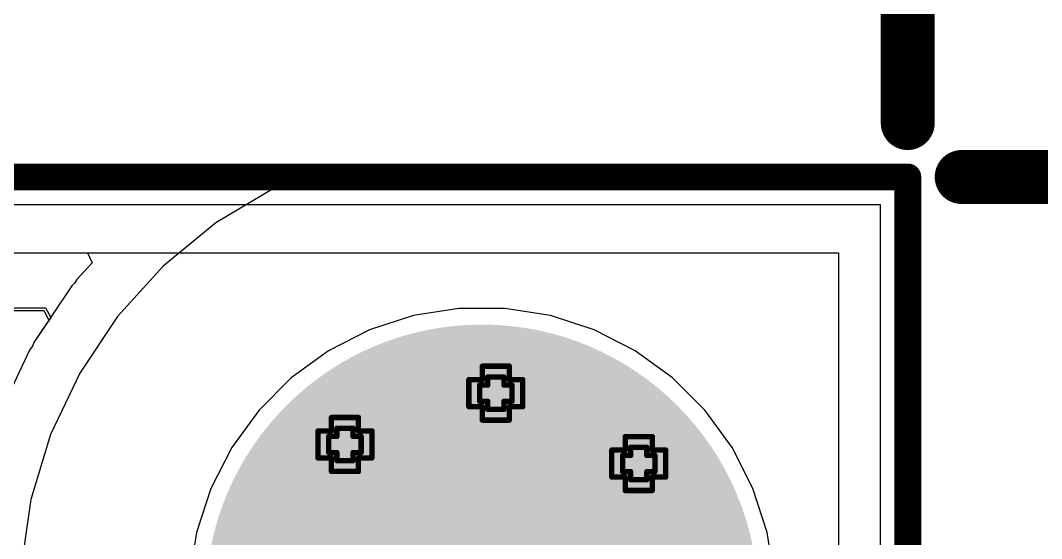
# Model space of a CAD drawing. Header units: inches. Extents: x -3 to 5259, y -3 to 5282.
# Drawn here: x 138.92 to 148.54, y 103.87 to 108.75 of the extents above; entities that cross this region are included whole.
import ezdxf

# ---------------------------------------------------------------- set-up
doc = ezdxf.new("R2010")
doc.units = ezdxf.units.IN
for name, color, linetype in [('Board Outline', 216, 'Continuous'), ('Bottom Layer', 5, 'Continuous'), ('Bottom Solder', 6, 'Continuous'), ('Dimensions', 6, 'Continuous'), ('Drill Drawing', 1, 'Continuous'), ('Layer 1', 16, 'Continuous'), ('Layer 2', 76, 'Continuous'), ('Multi-Layer', 9, 'Continuous'), ('Pad Holes', 156, 'Continuous'), ('Top Layer', 1, 'Continuous'), ('Top Solder', 216, 'Continuous'), ('Via Holes', 16, 'Continuous')]:
    doc.layers.add(name, color=color, linetype=linetype)

msp = doc.modelspace()

# ---------------------------------------------------------------- hatches: boundary and pattern name
at = {"layer": 'Bottom Layer'}
h = msp.add_hatch(color=5, dxfattribs=at)
edge = h.paths.add_edge_path()
edge.add_arc((143.2683, 103.287), 2.5, 0, 360)
h = msp.add_hatch(color=5, dxfattribs=at)
edge = h.paths.add_edge_path()
edge.add_arc((143.3995, 105.2428), 0.3, 0, 360)
h = msp.add_hatch(color=5, dxfattribs=at)
edge = h.paths.add_edge_path()
edge.add_arc((141.9793, 104.7598), 0.3, 0, 360)
h = msp.add_hatch(color=5, dxfattribs=at)
edge = h.paths.add_edge_path()
edge.add_arc((144.7453, 104.5802), 0.3, 0, 360)
at = {"layer": 'Bottom Solder'}
h = msp.add_hatch(color=6, dxfattribs=at)
edge = h.paths.add_edge_path()
edge.add_arc((143.2683, 103.287), 2.6016, 0, 360)
h = msp.add_hatch(color=6, dxfattribs=at)
edge = h.paths.add_edge_path()
edge.add_arc((143.3995, 105.2428), 0.4016, 0, 360)
h = msp.add_hatch(color=6, dxfattribs=at)
edge = h.paths.add_edge_path()
edge.add_arc((141.9793, 104.7598), 0.4016, 0, 360)
h = msp.add_hatch(color=6, dxfattribs=at)
edge = h.paths.add_edge_path()
edge.add_arc((144.7453, 104.5802), 0.4016, 0, 360)
at = {"layer": 'Layer 1'}
h = msp.add_hatch(color=16, dxfattribs=at)
edge = h.paths.add_edge_path()
edge.add_arc((143.2683, 103.287), 2.5, 0, 360)
h = msp.add_hatch(color=16, dxfattribs=at)
edge = h.paths.add_edge_path()
edge.add_arc((143.3995, 105.2428), 0.3, 0, 360)
h = msp.add_hatch(color=16, dxfattribs=at)
edge = h.paths.add_edge_path()
edge.add_arc((141.9793, 104.7598), 0.3, 0, 360)
h = msp.add_hatch(color=16, dxfattribs=at)
edge = h.paths.add_edge_path()
edge.add_arc((144.7453, 104.5802), 0.3, 0, 360)
at = {"layer": 'Layer 2'}
h = msp.add_hatch(color=76, dxfattribs=at)
edge = h.paths.add_edge_path()
edge.add_arc((143.2683, 103.287), 2.5, 0, 360)
h = msp.add_hatch(color=76, dxfattribs=at)
edge = h.paths.add_edge_path()
edge.add_arc((143.3995, 105.2428), 0.3, 0, 360)
h = msp.add_hatch(color=76, dxfattribs=at)
edge = h.paths.add_edge_path()
edge.add_arc((141.9793, 104.7598), 0.3, 0, 360)
h = msp.add_hatch(color=76, dxfattribs=at)
edge = h.paths.add_edge_path()
edge.add_arc((144.7453, 104.5802), 0.3, 0, 360)
at = {"layer": 'Multi-Layer'}
h = msp.add_hatch(color=9, dxfattribs=at)
edge = h.paths.add_edge_path()
edge.add_arc((143.2683, 103.287), 2.5, 0, 360)
at = {"layer": 'Pad Holes'}
h = msp.add_hatch(color=7, dxfattribs=at)
edge = h.paths.add_edge_path()
edge.add_arc((143.2683, 103.287), 1.55, 0, 360)
at = {"layer": 'Top Layer'}
h = msp.add_hatch(color=1, dxfattribs=at)
edge = h.paths.add_edge_path()
edge.add_arc((143.2683, 103.287), 2.5, 0, 360)
h = msp.add_hatch(color=1, dxfattribs=at)
edge = h.paths.add_edge_path()
edge.add_arc((143.3995, 105.2428), 0.3, 0, 360)
h = msp.add_hatch(color=1, dxfattribs=at)
edge = h.paths.add_edge_path()
edge.add_arc((141.9793, 104.7598), 0.3, 0, 360)
h = msp.add_hatch(color=1, dxfattribs=at)
edge = h.paths.add_edge_path()
edge.add_arc((144.7453, 104.5802), 0.3, 0, 360)
at = {"layer": 'Top Solder'}
h = msp.add_hatch(color=216, dxfattribs=at)
edge = h.paths.add_edge_path()
edge.add_arc((143.2683, 103.287), 2.6016, 0, 360)
h = msp.add_hatch(color=216, dxfattribs=at)
edge = h.paths.add_edge_path()
edge.add_arc((143.3995, 105.2428), 0.4016, 0, 360)
h = msp.add_hatch(color=216, dxfattribs=at)
edge = h.paths.add_edge_path()
edge.add_arc((141.9793, 104.7598), 0.4016, 0, 360)
h = msp.add_hatch(color=216, dxfattribs=at)
edge = h.paths.add_edge_path()
edge.add_arc((144.7453, 104.5802), 0.4016, 0, 360)
at = {"layer": 'Via Holes'}
h = msp.add_hatch(color=7, dxfattribs=at)
edge = h.paths.add_edge_path()
edge.add_arc((143.3995, 105.2428), 0.15, 0, 360)
h = msp.add_hatch(color=7, dxfattribs=at)
edge = h.paths.add_edge_path()
edge.add_arc((141.9793, 104.7598), 0.15, 0, 360)
h = msp.add_hatch(color=7, dxfattribs=at)
edge = h.paths.add_edge_path()
edge.add_arc((144.7453, 104.5802), 0.15, 0, 360)

# ---------------------------------------------------------------- linework, layer by layer
at = {"layer": 'Board Outline'}
for points in [[(-2.7223, 107.2777, 0.254, 0.254, 0), (147.2777, 107.2777, 0.254, 0.254, 0)], [(147.2777, -2.7223, 0.254, 0.254, 0), (147.2777, 107.2777, 0.254, 0.254, 0)]]:
    msp.add_lwpolyline(points, format="xyseb", dxfattribs=at)
msp.add_lwpolyline([(147.2142, 107.2777, 0.127, 0.127, 1), (147.3412, 107.2777, 0.127, 0.127, 1)], format="xyseb", close=True, dxfattribs=at)
msp.add_lwpolyline([(147.2142, 107.2777, 0.127, 0.127, 1), (147.3412, 107.2777, 0.127, 0.127, 1)], format="xyseb", close=True, dxfattribs=at)
at = {"layer": 'Bottom Layer'}
for p, q in [((141.6076, 107.2964), (141.3119, 107.1738)), ((147.259, 107.2964), (141.6076, 107.2964)), ((147.2777, 107.2777), (147.259, 107.2964)), ((147.2777, 101.6263), (147.2777, 107.2777)), ((141.3119, 107.1738), (140.7627, 106.8447)), ((140.7627, 106.8447), (140.2678, 106.4385)), ((140.2678, 106.4385), (139.8379, 105.9642)), ((5.363, 106.045), (139.1612, 106.045)), ((139.1612, 106.045), (139.2091, 105.9554)), ((48.1076, 106.0196), (139.1442, 106.0196)), ((139.2091, 105.9554), (139.0515, 105.7196)), ((139.1442, 106.0196), (139.1921, 105.93)), ((139.8379, 105.9642), (139.4822, 105.4318)), ((139.1921, 105.93), (139.0515, 105.7196)), ((139.0368, 105.6841), (139.014, 105.6533)), ((139.0368, 105.6841), (139.014, 105.6533)), ((139.0515, 105.7196), (139.0368, 105.6841)), ((139.0515, 105.7196), (139.0368, 105.6841)), ((139.014, 105.6533), (138.7402, 105.0745)), ((139.014, 105.6533), (138.7402, 105.0745)), ((139.4822, 105.4318), (139.2084, 104.8531)), ((139.2084, 104.8531), (139.0226, 104.2404)), ((139.0226, 104.2404), (138.9287, 103.6071))]:
    msp.add_line(p, q, dxfattribs=at)
at = {"layer": 'Bottom Solder'}
for p, q in [((141.6076, 107.2964), (141.3119, 107.1738)), ((147.259, 107.2964), (141.6076, 107.2964)), ((147.2777, 107.2777), (147.259, 107.2964)), ((147.2777, 101.6263), (147.2777, 107.2777)), ((141.3119, 107.1738), (140.7627, 106.8447)), ((140.7627, 106.8447), (140.2678, 106.4385)), ((140.2678, 106.4385), (139.8379, 105.9642)), ((139.8379, 105.9642), (139.4822, 105.4318)), ((139.4822, 105.4318), (139.2084, 104.8531)), ((139.2084, 104.8531), (139.0226, 104.2404)), ((139.0226, 104.2404), (138.9287, 103.6071))]:
    msp.add_line(p, q, dxfattribs=at)
at = {"layer": 'Dimensions'}
for points in [[(147.2777, 107.7857, 0.508, 0.508, 0), (147.2777, 121.666, 0.508, 0.508, 0)], [(147.7857, 107.2777, 0.508, 0.508, 0), (164.084, 107.2777, 0.508, 0.508, 0)]]:
    msp.add_lwpolyline(points, format="xyseb", dxfattribs=at)
for points in [[(147.1507, 107.7857, 0.254, 0.254, 1), (147.4047, 107.7857, 0.254, 0.254, 1)], [(147.6587, 107.2777, 0.254, 0.254, 1), (147.9127, 107.2777, 0.254, 0.254, 1)]]:
    msp.add_lwpolyline(points, format="xyseb", close=True, dxfattribs=at)
at = {"layer": 'Drill Drawing'}
for points in [[(143.2725, 105.3698, 0.0508, 0.0508, 0), (143.2725, 105.4968, 0.0508, 0.0508, 0)], [(143.2725, 105.4968, 0.0508, 0.0508, 0), (143.5265, 105.4968, 0.0508, 0.0508, 0)], [(143.5265, 105.3698, 0.0508, 0.0508, 0), (143.5265, 105.4968, 0.0508, 0.0508, 0)], [(143.1455, 105.1158, 0.0508, 0.0508, 0), (143.1455, 105.3698, 0.0508, 0.0508, 0)], [(143.1455, 105.3698, 0.0508, 0.0508, 0), (143.2725, 105.3698, 0.0508, 0.0508, 0)], [(143.3233, 105.319, 0.0508, 0.0508, 0), (143.3233, 105.3952, 0.0508, 0.0508, 0)], [(143.3233, 105.3952, 0.0508, 0.0508, 0), (143.4757, 105.3952, 0.0508, 0.0508, 0)], [(143.4757, 105.319, 0.0508, 0.0508, 0), (143.4757, 105.3952, 0.0508, 0.0508, 0)], [(143.5265, 105.3698, 0.0508, 0.0508, 0), (143.6535, 105.3698, 0.0508, 0.0508, 0)], [(143.6535, 105.1158, 0.0508, 0.0508, 0), (143.6535, 105.3698, 0.0508, 0.0508, 0)], [(143.2471, 105.1666, 0.0508, 0.0508, 0), (143.2471, 105.319, 0.0508, 0.0508, 0)], [(143.2471, 105.319, 0.0508, 0.0508, 0), (143.3233, 105.319, 0.0508, 0.0508, 0)], [(143.4757, 105.319, 0.0508, 0.0508, 0), (143.5519, 105.319, 0.0508, 0.0508, 0)], [(143.5519, 105.1666, 0.0508, 0.0508, 0), (143.5519, 105.319, 0.0508, 0.0508, 0)], [(143.2471, 105.1666, 0.0508, 0.0508, 0), (143.3233, 105.1666, 0.0508, 0.0508, 0)], [(143.3233, 105.0904, 0.0508, 0.0508, 0), (143.3233, 105.1666, 0.0508, 0.0508, 0)], [(143.4757, 105.1666, 0.0508, 0.0508, 0), (143.5519, 105.1666, 0.0508, 0.0508, 0)], [(143.4757, 105.0904, 0.0508, 0.0508, 0), (143.4757, 105.1666, 0.0508, 0.0508, 0)], [(143.1455, 105.1158, 0.0508, 0.0508, 0), (143.2725, 105.1158, 0.0508, 0.0508, 0)], [(143.2725, 104.9888, 0.0508, 0.0508, 0), (143.2725, 105.1158, 0.0508, 0.0508, 0)], [(143.3233, 105.0904, 0.0508, 0.0508, 0), (143.4757, 105.0904, 0.0508, 0.0508, 0)], [(143.5265, 105.1158, 0.0508, 0.0508, 0), (143.6535, 105.1158, 0.0508, 0.0508, 0)], [(143.5265, 104.9888, 0.0508, 0.0508, 0), (143.5265, 105.1158, 0.0508, 0.0508, 0)], [(141.8523, 104.8868, 0.0508, 0.0508, 0), (141.8523, 105.0138, 0.0508, 0.0508, 0)], [(141.8523, 105.0138, 0.0508, 0.0508, 0), (142.1063, 105.0138, 0.0508, 0.0508, 0)], [(142.1063, 104.8868, 0.0508, 0.0508, 0), (142.1063, 105.0138, 0.0508, 0.0508, 0)], [(143.2725, 104.9888, 0.0508, 0.0508, 0), (143.5265, 104.9888, 0.0508, 0.0508, 0)], [(141.7253, 104.6328, 0.0508, 0.0508, 0), (141.7253, 104.8868, 0.0508, 0.0508, 0)], [(141.7253, 104.8868, 0.0508, 0.0508, 0), (141.8523, 104.8868, 0.0508, 0.0508, 0)], [(141.9031, 104.836, 0.0508, 0.0508, 0), (141.9031, 104.9122, 0.0508, 0.0508, 0)], [(141.9031, 104.9122, 0.0508, 0.0508, 0), (142.0555, 104.9122, 0.0508, 0.0508, 0)], [(142.0555, 104.836, 0.0508, 0.0508, 0), (142.0555, 104.9122, 0.0508, 0.0508, 0)], [(142.1063, 104.8868, 0.0508, 0.0508, 0), (142.2333, 104.8868, 0.0508, 0.0508, 0)], [(142.2333, 104.6328, 0.0508, 0.0508, 0), (142.2333, 104.8868, 0.0508, 0.0508, 0)], [(141.8269, 104.6836, 0.0508, 0.0508, 0), (141.8269, 104.836, 0.0508, 0.0508, 0)], [(141.8269, 104.836, 0.0508, 0.0508, 0), (141.9031, 104.836, 0.0508, 0.0508, 0)], [(142.0555, 104.836, 0.0508, 0.0508, 0), (142.1317, 104.836, 0.0508, 0.0508, 0)], [(142.1317, 104.6836, 0.0508, 0.0508, 0), (142.1317, 104.836, 0.0508, 0.0508, 0)], [(144.6183, 104.7072, 0.0508, 0.0508, 0), (144.6183, 104.8342, 0.0508, 0.0508, 0)], [(144.6183, 104.8342, 0.0508, 0.0508, 0), (144.8723, 104.8342, 0.0508, 0.0508, 0)], [(144.8723, 104.7072, 0.0508, 0.0508, 0), (144.8723, 104.8342, 0.0508, 0.0508, 0)], [(141.8269, 104.6836, 0.0508, 0.0508, 0), (141.9031, 104.6836, 0.0508, 0.0508, 0)], [(141.9031, 104.6074, 0.0508, 0.0508, 0), (141.9031, 104.6836, 0.0508, 0.0508, 0)], [(142.0555, 104.6836, 0.0508, 0.0508, 0), (142.1317, 104.6836, 0.0508, 0.0508, 0)], [(142.0555, 104.6074, 0.0508, 0.0508, 0), (142.0555, 104.6836, 0.0508, 0.0508, 0)], [(144.4913, 104.4532, 0.0508, 0.0508, 0), (144.4913, 104.7072, 0.0508, 0.0508, 0)], [(144.4913, 104.7072, 0.0508, 0.0508, 0), (144.6183, 104.7072, 0.0508, 0.0508, 0)], [(144.6691, 104.6564, 0.0508, 0.0508, 0), (144.6691, 104.7326, 0.0508, 0.0508, 0)], [(144.6691, 104.7326, 0.0508, 0.0508, 0), (144.8215, 104.7326, 0.0508, 0.0508, 0)], [(144.8215, 104.6564, 0.0508, 0.0508, 0), (144.8215, 104.7326, 0.0508, 0.0508, 0)], [(144.8723, 104.7072, 0.0508, 0.0508, 0), (144.9993, 104.7072, 0.0508, 0.0508, 0)], [(144.9993, 104.4532, 0.0508, 0.0508, 0), (144.9993, 104.7072, 0.0508, 0.0508, 0)], [(141.7253, 104.6328, 0.0508, 0.0508, 0), (141.8523, 104.6328, 0.0508, 0.0508, 0)], [(141.8523, 104.5058, 0.0508, 0.0508, 0), (141.8523, 104.6328, 0.0508, 0.0508, 0)], [(141.9031, 104.6074, 0.0508, 0.0508, 0), (142.0555, 104.6074, 0.0508, 0.0508, 0)], [(142.1063, 104.6328, 0.0508, 0.0508, 0), (142.2333, 104.6328, 0.0508, 0.0508, 0)], [(142.1063, 104.5058, 0.0508, 0.0508, 0), (142.1063, 104.6328, 0.0508, 0.0508, 0)], [(144.5929, 104.504, 0.0508, 0.0508, 0), (144.5929, 104.6564, 0.0508, 0.0508, 0)], [(144.5929, 104.6564, 0.0508, 0.0508, 0), (144.6691, 104.6564, 0.0508, 0.0508, 0)], [(144.8215, 104.6564, 0.0508, 0.0508, 0), (144.8977, 104.6564, 0.0508, 0.0508, 0)], [(144.8977, 104.504, 0.0508, 0.0508, 0), (144.8977, 104.6564, 0.0508, 0.0508, 0)], [(141.8523, 104.5058, 0.0508, 0.0508, 0), (142.1063, 104.5058, 0.0508, 0.0508, 0)], [(144.5929, 104.504, 0.0508, 0.0508, 0), (144.6691, 104.504, 0.0508, 0.0508, 0)], [(144.6691, 104.4278, 0.0508, 0.0508, 0), (144.6691, 104.504, 0.0508, 0.0508, 0)], [(144.8215, 104.504, 0.0508, 0.0508, 0), (144.8977, 104.504, 0.0508, 0.0508, 0)], [(144.8215, 104.4278, 0.0508, 0.0508, 0), (144.8215, 104.504, 0.0508, 0.0508, 0)], [(144.4913, 104.4532, 0.0508, 0.0508, 0), (144.6183, 104.4532, 0.0508, 0.0508, 0)], [(144.6183, 104.3262, 0.0508, 0.0508, 0), (144.6183, 104.4532, 0.0508, 0.0508, 0)], [(144.6691, 104.4278, 0.0508, 0.0508, 0), (144.8215, 104.4278, 0.0508, 0.0508, 0)], [(144.8723, 104.4532, 0.0508, 0.0508, 0), (144.9993, 104.4532, 0.0508, 0.0508, 0)], [(144.8723, 104.3262, 0.0508, 0.0508, 0), (144.8723, 104.4532, 0.0508, 0.0508, 0)], [(144.6183, 104.3262, 0.0508, 0.0508, 0), (144.8723, 104.3262, 0.0508, 0.0508, 0)]]:
    msp.add_lwpolyline(points, format="xyseb", dxfattribs=at)
for points in [[(143.2598, 105.4968, 0.0254, 0.0254, 1), (143.2852, 105.4968, 0.0254, 0.0254, 1)], [(143.2598, 105.4968, 0.0254, 0.0254, 1), (143.2852, 105.4968, 0.0254, 0.0254, 1)], [(143.5138, 105.4968, 0.0254, 0.0254, 1), (143.5392, 105.4968, 0.0254, 0.0254, 1)], [(143.5138, 105.4968, 0.0254, 0.0254, 1), (143.5392, 105.4968, 0.0254, 0.0254, 1)], [(143.1328, 105.3698, 0.0254, 0.0254, 1), (143.1582, 105.3698, 0.0254, 0.0254, 1)], [(143.1328, 105.3698, 0.0254, 0.0254, 1), (143.1582, 105.3698, 0.0254, 0.0254, 1)], [(143.2598, 105.3698, 0.0254, 0.0254, 1), (143.2852, 105.3698, 0.0254, 0.0254, 1)], [(143.2598, 105.3698, 0.0254, 0.0254, 1), (143.2852, 105.3698, 0.0254, 0.0254, 1)], [(143.3106, 105.3952, 0.0254, 0.0254, 1), (143.336, 105.3952, 0.0254, 0.0254, 1)], [(143.3106, 105.3952, 0.0254, 0.0254, 1), (143.336, 105.3952, 0.0254, 0.0254, 1)], [(143.463, 105.3952, 0.0254, 0.0254, 1), (143.4884, 105.3952, 0.0254, 0.0254, 1)], [(143.463, 105.3952, 0.0254, 0.0254, 1), (143.4884, 105.3952, 0.0254, 0.0254, 1)], [(143.5138, 105.3698, 0.0254, 0.0254, 1), (143.5392, 105.3698, 0.0254, 0.0254, 1)], [(143.5138, 105.3698, 0.0254, 0.0254, 1), (143.5392, 105.3698, 0.0254, 0.0254, 1)], [(143.6408, 105.3698, 0.0254, 0.0254, 1), (143.6662, 105.3698, 0.0254, 0.0254, 1)], [(143.6408, 105.3698, 0.0254, 0.0254, 1), (143.6662, 105.3698, 0.0254, 0.0254, 1)], [(143.2344, 105.319, 0.0254, 0.0254, 1), (143.2598, 105.319, 0.0254, 0.0254, 1)], [(143.2344, 105.319, 0.0254, 0.0254, 1), (143.2598, 105.319, 0.0254, 0.0254, 1)], [(143.3106, 105.319, 0.0254, 0.0254, 1), (143.336, 105.319, 0.0254, 0.0254, 1)], [(143.3106, 105.319, 0.0254, 0.0254, 1), (143.336, 105.319, 0.0254, 0.0254, 1)], [(143.463, 105.319, 0.0254, 0.0254, 1), (143.4884, 105.319, 0.0254, 0.0254, 1)], [(143.463, 105.319, 0.0254, 0.0254, 1), (143.4884, 105.319, 0.0254, 0.0254, 1)], [(143.5392, 105.319, 0.0254, 0.0254, 1), (143.5646, 105.319, 0.0254, 0.0254, 1)], [(143.5392, 105.319, 0.0254, 0.0254, 1), (143.5646, 105.319, 0.0254, 0.0254, 1)], [(143.2344, 105.1666, 0.0254, 0.0254, 1), (143.2598, 105.1666, 0.0254, 0.0254, 1)], [(143.2344, 105.1666, 0.0254, 0.0254, 1), (143.2598, 105.1666, 0.0254, 0.0254, 1)], [(143.3106, 105.1666, 0.0254, 0.0254, 1), (143.336, 105.1666, 0.0254, 0.0254, 1)], [(143.3106, 105.1666, 0.0254, 0.0254, 1), (143.336, 105.1666, 0.0254, 0.0254, 1)], [(143.463, 105.1666, 0.0254, 0.0254, 1), (143.4884, 105.1666, 0.0254, 0.0254, 1)], [(143.463, 105.1666, 0.0254, 0.0254, 1), (143.4884, 105.1666, 0.0254, 0.0254, 1)], [(143.5392, 105.1666, 0.0254, 0.0254, 1), (143.5646, 105.1666, 0.0254, 0.0254, 1)], [(143.5392, 105.1666, 0.0254, 0.0254, 1), (143.5646, 105.1666, 0.0254, 0.0254, 1)], [(143.1328, 105.1158, 0.0254, 0.0254, 1), (143.1582, 105.1158, 0.0254, 0.0254, 1)], [(143.1328, 105.1158, 0.0254, 0.0254, 1), (143.1582, 105.1158, 0.0254, 0.0254, 1)], [(143.2598, 105.1158, 0.0254, 0.0254, 1), (143.2852, 105.1158, 0.0254, 0.0254, 1)], [(143.2598, 105.1158, 0.0254, 0.0254, 1), (143.2852, 105.1158, 0.0254, 0.0254, 1)], [(143.3106, 105.0904, 0.0254, 0.0254, 1), (143.336, 105.0904, 0.0254, 0.0254, 1)], [(143.3106, 105.0904, 0.0254, 0.0254, 1), (143.336, 105.0904, 0.0254, 0.0254, 1)], [(143.463, 105.0904, 0.0254, 0.0254, 1), (143.4884, 105.0904, 0.0254, 0.0254, 1)], [(143.463, 105.0904, 0.0254, 0.0254, 1), (143.4884, 105.0904, 0.0254, 0.0254, 1)], [(143.5138, 105.1158, 0.0254, 0.0254, 1), (143.5392, 105.1158, 0.0254, 0.0254, 1)], [(143.5138, 105.1158, 0.0254, 0.0254, 1), (143.5392, 105.1158, 0.0254, 0.0254, 1)], [(143.6408, 105.1158, 0.0254, 0.0254, 1), (143.6662, 105.1158, 0.0254, 0.0254, 1)], [(143.6408, 105.1158, 0.0254, 0.0254, 1), (143.6662, 105.1158, 0.0254, 0.0254, 1)], [(141.8396, 105.0138, 0.0254, 0.0254, 1), (141.865, 105.0138, 0.0254, 0.0254, 1)], [(141.8396, 105.0138, 0.0254, 0.0254, 1), (141.865, 105.0138, 0.0254, 0.0254, 1)], [(142.0936, 105.0138, 0.0254, 0.0254, 1), (142.119, 105.0138, 0.0254, 0.0254, 1)], [(142.0936, 105.0138, 0.0254, 0.0254, 1), (142.119, 105.0138, 0.0254, 0.0254, 1)], [(143.2598, 104.9888, 0.0254, 0.0254, 1), (143.2852, 104.9888, 0.0254, 0.0254, 1)], [(143.2598, 104.9888, 0.0254, 0.0254, 1), (143.2852, 104.9888, 0.0254, 0.0254, 1)], [(143.5138, 104.9888, 0.0254, 0.0254, 1), (143.5392, 104.9888, 0.0254, 0.0254, 1)], [(143.5138, 104.9888, 0.0254, 0.0254, 1), (143.5392, 104.9888, 0.0254, 0.0254, 1)], [(141.7126, 104.8868, 0.0254, 0.0254, 1), (141.738, 104.8868, 0.0254, 0.0254, 1)], [(141.7126, 104.8868, 0.0254, 0.0254, 1), (141.738, 104.8868, 0.0254, 0.0254, 1)], [(141.8396, 104.8868, 0.0254, 0.0254, 1), (141.865, 104.8868, 0.0254, 0.0254, 1)], [(141.8396, 104.8868, 0.0254, 0.0254, 1), (141.865, 104.8868, 0.0254, 0.0254, 1)], [(141.8904, 104.9122, 0.0254, 0.0254, 1), (141.9158, 104.9122, 0.0254, 0.0254, 1)], [(141.8904, 104.9122, 0.0254, 0.0254, 1), (141.9158, 104.9122, 0.0254, 0.0254, 1)], [(142.0428, 104.9122, 0.0254, 0.0254, 1), (142.0682, 104.9122, 0.0254, 0.0254, 1)], [(142.0428, 104.9122, 0.0254, 0.0254, 1), (142.0682, 104.9122, 0.0254, 0.0254, 1)], [(142.0936, 104.8868, 0.0254, 0.0254, 1), (142.119, 104.8868, 0.0254, 0.0254, 1)], [(142.0936, 104.8868, 0.0254, 0.0254, 1), (142.119, 104.8868, 0.0254, 0.0254, 1)], [(142.2206, 104.8868, 0.0254, 0.0254, 1), (142.246, 104.8868, 0.0254, 0.0254, 1)], [(142.2206, 104.8868, 0.0254, 0.0254, 1), (142.246, 104.8868, 0.0254, 0.0254, 1)], [(141.8142, 104.836, 0.0254, 0.0254, 1), (141.8396, 104.836, 0.0254, 0.0254, 1)], [(141.8142, 104.836, 0.0254, 0.0254, 1), (141.8396, 104.836, 0.0254, 0.0254, 1)], [(141.8904, 104.836, 0.0254, 0.0254, 1), (141.9158, 104.836, 0.0254, 0.0254, 1)], [(141.8904, 104.836, 0.0254, 0.0254, 1), (141.9158, 104.836, 0.0254, 0.0254, 1)], [(142.0428, 104.836, 0.0254, 0.0254, 1), (142.0682, 104.836, 0.0254, 0.0254, 1)], [(142.0428, 104.836, 0.0254, 0.0254, 1), (142.0682, 104.836, 0.0254, 0.0254, 1)], [(142.119, 104.836, 0.0254, 0.0254, 1), (142.1444, 104.836, 0.0254, 0.0254, 1)], [(142.119, 104.836, 0.0254, 0.0254, 1), (142.1444, 104.836, 0.0254, 0.0254, 1)], [(144.6056, 104.8342, 0.0254, 0.0254, 1), (144.631, 104.8342, 0.0254, 0.0254, 1)], [(144.6056, 104.8342, 0.0254, 0.0254, 1), (144.631, 104.8342, 0.0254, 0.0254, 1)], [(144.8596, 104.8342, 0.0254, 0.0254, 1), (144.885, 104.8342, 0.0254, 0.0254, 1)], [(144.8596, 104.8342, 0.0254, 0.0254, 1), (144.885, 104.8342, 0.0254, 0.0254, 1)], [(141.8142, 104.6836, 0.0254, 0.0254, 1), (141.8396, 104.6836, 0.0254, 0.0254, 1)], [(141.8142, 104.6836, 0.0254, 0.0254, 1), (141.8396, 104.6836, 0.0254, 0.0254, 1)], [(141.8904, 104.6836, 0.0254, 0.0254, 1), (141.9158, 104.6836, 0.0254, 0.0254, 1)], [(141.8904, 104.6836, 0.0254, 0.0254, 1), (141.9158, 104.6836, 0.0254, 0.0254, 1)], [(142.0428, 104.6836, 0.0254, 0.0254, 1), (142.0682, 104.6836, 0.0254, 0.0254, 1)], [(142.0428, 104.6836, 0.0254, 0.0254, 1), (142.0682, 104.6836, 0.0254, 0.0254, 1)], [(142.119, 104.6836, 0.0254, 0.0254, 1), (142.1444, 104.6836, 0.0254, 0.0254, 1)], [(142.119, 104.6836, 0.0254, 0.0254, 1), (142.1444, 104.6836, 0.0254, 0.0254, 1)], [(144.4786, 104.7072, 0.0254, 0.0254, 1), (144.504, 104.7072, 0.0254, 0.0254, 1)], [(144.4786, 104.7072, 0.0254, 0.0254, 1), (144.504, 104.7072, 0.0254, 0.0254, 1)], [(144.6056, 104.7072, 0.0254, 0.0254, 1), (144.631, 104.7072, 0.0254, 0.0254, 1)], [(144.6056, 104.7072, 0.0254, 0.0254, 1), (144.631, 104.7072, 0.0254, 0.0254, 1)], [(144.6564, 104.7326, 0.0254, 0.0254, 1), (144.6818, 104.7326, 0.0254, 0.0254, 1)], [(144.6564, 104.7326, 0.0254, 0.0254, 1), (144.6818, 104.7326, 0.0254, 0.0254, 1)], [(144.8088, 104.7326, 0.0254, 0.0254, 1), (144.8342, 104.7326, 0.0254, 0.0254, 1)], [(144.8088, 104.7326, 0.0254, 0.0254, 1), (144.8342, 104.7326, 0.0254, 0.0254, 1)], [(144.8596, 104.7072, 0.0254, 0.0254, 1), (144.885, 104.7072, 0.0254, 0.0254, 1)], [(144.8596, 104.7072, 0.0254, 0.0254, 1), (144.885, 104.7072, 0.0254, 0.0254, 1)], [(144.9866, 104.7072, 0.0254, 0.0254, 1), (145.012, 104.7072, 0.0254, 0.0254, 1)], [(144.9866, 104.7072, 0.0254, 0.0254, 1), (145.012, 104.7072, 0.0254, 0.0254, 1)], [(141.7126, 104.6328, 0.0254, 0.0254, 1), (141.738, 104.6328, 0.0254, 0.0254, 1)], [(141.7126, 104.6328, 0.0254, 0.0254, 1), (141.738, 104.6328, 0.0254, 0.0254, 1)], [(141.8396, 104.6328, 0.0254, 0.0254, 1), (141.865, 104.6328, 0.0254, 0.0254, 1)], [(141.8396, 104.6328, 0.0254, 0.0254, 1), (141.865, 104.6328, 0.0254, 0.0254, 1)], [(141.8904, 104.6074, 0.0254, 0.0254, 1), (141.9158, 104.6074, 0.0254, 0.0254, 1)], [(141.8904, 104.6074, 0.0254, 0.0254, 1), (141.9158, 104.6074, 0.0254, 0.0254, 1)], [(142.0428, 104.6074, 0.0254, 0.0254, 1), (142.0682, 104.6074, 0.0254, 0.0254, 1)], [(142.0428, 104.6074, 0.0254, 0.0254, 1), (142.0682, 104.6074, 0.0254, 0.0254, 1)], [(142.0936, 104.6328, 0.0254, 0.0254, 1), (142.119, 104.6328, 0.0254, 0.0254, 1)], [(142.0936, 104.6328, 0.0254, 0.0254, 1), (142.119, 104.6328, 0.0254, 0.0254, 1)], [(142.2206, 104.6328, 0.0254, 0.0254, 1), (142.246, 104.6328, 0.0254, 0.0254, 1)], [(142.2206, 104.6328, 0.0254, 0.0254, 1), (142.246, 104.6328, 0.0254, 0.0254, 1)], [(144.5802, 104.6564, 0.0254, 0.0254, 1), (144.6056, 104.6564, 0.0254, 0.0254, 1)], [(144.5802, 104.6564, 0.0254, 0.0254, 1), (144.6056, 104.6564, 0.0254, 0.0254, 1)], [(144.6564, 104.6564, 0.0254, 0.0254, 1), (144.6818, 104.6564, 0.0254, 0.0254, 1)], [(144.6564, 104.6564, 0.0254, 0.0254, 1), (144.6818, 104.6564, 0.0254, 0.0254, 1)], [(144.8088, 104.6564, 0.0254, 0.0254, 1), (144.8342, 104.6564, 0.0254, 0.0254, 1)], [(144.8088, 104.6564, 0.0254, 0.0254, 1), (144.8342, 104.6564, 0.0254, 0.0254, 1)], [(144.885, 104.6564, 0.0254, 0.0254, 1), (144.9104, 104.6564, 0.0254, 0.0254, 1)], [(144.885, 104.6564, 0.0254, 0.0254, 1), (144.9104, 104.6564, 0.0254, 0.0254, 1)], [(141.8396, 104.5058, 0.0254, 0.0254, 1), (141.865, 104.5058, 0.0254, 0.0254, 1)], [(141.8396, 104.5058, 0.0254, 0.0254, 1), (141.865, 104.5058, 0.0254, 0.0254, 1)], [(142.0936, 104.5058, 0.0254, 0.0254, 1), (142.119, 104.5058, 0.0254, 0.0254, 1)], [(142.0936, 104.5058, 0.0254, 0.0254, 1), (142.119, 104.5058, 0.0254, 0.0254, 1)], [(144.5802, 104.504, 0.0254, 0.0254, 1), (144.6056, 104.504, 0.0254, 0.0254, 1)], [(144.5802, 104.504, 0.0254, 0.0254, 1), (144.6056, 104.504, 0.0254, 0.0254, 1)], [(144.6564, 104.504, 0.0254, 0.0254, 1), (144.6818, 104.504, 0.0254, 0.0254, 1)], [(144.6564, 104.504, 0.0254, 0.0254, 1), (144.6818, 104.504, 0.0254, 0.0254, 1)], [(144.8088, 104.504, 0.0254, 0.0254, 1), (144.8342, 104.504, 0.0254, 0.0254, 1)], [(144.8088, 104.504, 0.0254, 0.0254, 1), (144.8342, 104.504, 0.0254, 0.0254, 1)], [(144.885, 104.504, 0.0254, 0.0254, 1), (144.9104, 104.504, 0.0254, 0.0254, 1)], [(144.885, 104.504, 0.0254, 0.0254, 1), (144.9104, 104.504, 0.0254, 0.0254, 1)], [(144.4786, 104.4532, 0.0254, 0.0254, 1), (144.504, 104.4532, 0.0254, 0.0254, 1)], [(144.4786, 104.4532, 0.0254, 0.0254, 1), (144.504, 104.4532, 0.0254, 0.0254, 1)], [(144.6056, 104.4532, 0.0254, 0.0254, 1), (144.631, 104.4532, 0.0254, 0.0254, 1)], [(144.6056, 104.4532, 0.0254, 0.0254, 1), (144.631, 104.4532, 0.0254, 0.0254, 1)], [(144.6564, 104.4278, 0.0254, 0.0254, 1), (144.6818, 104.4278, 0.0254, 0.0254, 1)], [(144.6564, 104.4278, 0.0254, 0.0254, 1), (144.6818, 104.4278, 0.0254, 0.0254, 1)], [(144.8088, 104.4278, 0.0254, 0.0254, 1), (144.8342, 104.4278, 0.0254, 0.0254, 1)], [(144.8088, 104.4278, 0.0254, 0.0254, 1), (144.8342, 104.4278, 0.0254, 0.0254, 1)], [(144.8596, 104.4532, 0.0254, 0.0254, 1), (144.885, 104.4532, 0.0254, 0.0254, 1)], [(144.8596, 104.4532, 0.0254, 0.0254, 1), (144.885, 104.4532, 0.0254, 0.0254, 1)], [(144.9866, 104.4532, 0.0254, 0.0254, 1), (145.012, 104.4532, 0.0254, 0.0254, 1)], [(144.9866, 104.4532, 0.0254, 0.0254, 1), (145.012, 104.4532, 0.0254, 0.0254, 1)], [(144.6056, 104.3262, 0.0254, 0.0254, 1), (144.631, 104.3262, 0.0254, 0.0254, 1)], [(144.6056, 104.3262, 0.0254, 0.0254, 1), (144.631, 104.3262, 0.0254, 0.0254, 1)], [(144.8596, 104.3262, 0.0254, 0.0254, 1), (144.885, 104.3262, 0.0254, 0.0254, 1)], [(144.8596, 104.3262, 0.0254, 0.0254, 1), (144.885, 104.3262, 0.0254, 0.0254, 1)]]:
    msp.add_lwpolyline(points, format="xyseb", close=True, dxfattribs=at)
at = {"layer": 'Layer 1'}
for p, q in [((-2.4634, 107.0187), (147.0187, 107.0187)), ((147.0187, 107.0187), (147.0187, -2.4634))]:
    msp.add_line(p, q, dxfattribs=at)
at = {"layer": 'Layer 2'}
for p, q in [((119.2361, 106.5637), (146.6267, 106.5637)), ((146.6267, 106.5637), (146.6267, 81.7357)), ((143.0516, 106.041), (142.6234, 105.9732)), ((143.4851, 106.041), (143.0516, 106.041)), ((143.9132, 105.9732), (143.4851, 106.041)), ((142.6234, 105.9732), (142.2112, 105.8392)), ((144.3255, 105.8392), (143.9132, 105.9732)), ((142.2112, 105.8392), (141.8249, 105.6424)), ((144.7118, 105.6424), (144.3255, 105.8392)), ((141.8249, 105.6424), (141.4742, 105.3876)), ((145.0625, 105.3876), (144.7118, 105.6424)), ((141.4742, 105.3876), (141.1677, 105.0811)), ((145.369, 105.0811), (145.0625, 105.3876)), ((141.1677, 105.0811), (140.9129, 104.7304)), ((145.6238, 104.7304), (145.369, 105.0811)), ((140.9129, 104.7304), (140.7161, 104.3442)), ((145.8206, 104.3442), (145.6238, 104.7304)), ((140.7161, 104.3442), (140.5822, 103.9319)), ((145.9545, 103.9319), (145.8206, 104.3442)), ((140.5822, 103.9319), (140.5143, 103.5038)), ((146.0223, 103.5038), (145.9545, 103.9319))]:
    msp.add_line(p, q, dxfattribs=at)
at = {"layer": 'Top Layer'}
for p, q in [((141.6076, 107.2964), (141.3119, 107.1738)), ((147.259, 107.2964), (141.6076, 107.2964)), ((147.2777, 107.2777), (147.259, 107.2964)), ((147.2777, 101.6263), (147.2777, 107.2777)), ((141.3119, 107.1738), (140.7627, 106.8447)), ((140.7627, 106.8447), (140.2678, 106.4386)), ((129.1369, 106.5637), (139.5568, 106.5637)), ((139.5568, 106.5637), (139.598, 106.4708)), ((139.598, 106.4708), (139.4541, 106.312)), ((140.2678, 106.4386), (139.8379, 105.9642)), ((139.4072, 106.2519), (139.0515, 105.7196)), ((139.4344, 106.2791), (139.4072, 106.2519)), ((139.4541, 106.312), (139.4344, 106.2791)), ((139.8379, 105.9642), (139.4822, 105.4318)), ((139.0368, 105.6841), (139.014, 105.6533)), ((139.0515, 105.7196), (139.0368, 105.6841)), ((139.014, 105.6533), (138.7402, 105.0745)), ((139.4822, 105.4318), (139.2084, 104.8531)), ((139.2084, 104.8531), (139.0226, 104.2404)), ((139.0226, 104.2404), (138.9287, 103.6071))]:
    msp.add_line(p, q, dxfattribs=at)
at = {"layer": 'Top Solder'}
for p, q in [((141.6076, 107.2964), (141.3119, 107.1738)), ((147.259, 107.2964), (141.6076, 107.2964)), ((147.2777, 107.2777), (147.259, 107.2964)), ((147.2777, 101.6263), (147.2777, 107.2777)), ((141.3119, 107.1738), (140.7627, 106.8447)), ((140.7627, 106.8447), (140.2678, 106.4385)), ((140.2678, 106.4385), (139.8379, 105.9642)), ((139.8379, 105.9642), (139.4822, 105.4318)), ((139.4822, 105.4318), (139.2084, 104.8531)), ((139.2084, 104.8531), (139.0226, 104.2404)), ((139.0226, 104.2404), (138.9287, 103.6071))]:
    msp.add_line(p, q, dxfattribs=at)

doc.saveas('drawing.dxf')
